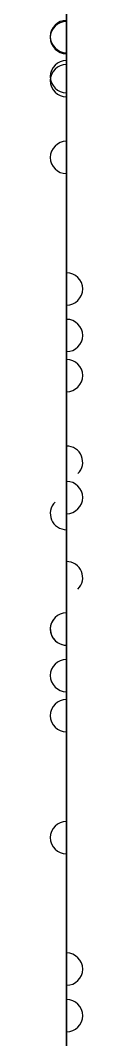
# Model space of a CAD drawing. Header units: millimetres. Extents: x 517 to 522, y -150 to 348.
# Drawn here: x 518.5 to 520.3, y -13 to 43.7 of the extents above; entities that cross this region are included whole.
import ezdxf

# ---------------------------------------------------------------- set-up
doc = ezdxf.new("R2010")
doc.units = ezdxf.units.MM
doc.layers.add('f', color=7, linetype='CONTINUOUS')

msp = doc.modelspace()

# ---------------------------------------------------------------- linework, layer by layer
at = {"layer": 'f'}
for p, q in [((519.396, -149.594, 143.903), (519.396, 348.406, 143.903)), ((519.396, -149.594, -462.597), (519.396, 348.406, -462.597)), ((519.396, 57.688, -374.538), (519.396, 43.603, -403.23)), ((519.396, 57.688, -336.038), (519.396, 43.661, -364.612)), ((519.396, 57.688, 87.462), (519.396, 43.661, 58.888)), ((519.396, 57.688, 48.962), (519.396, 43.661, 20.388)), ((519.396, 57.688, 10.462), (519.396, 43.661, -18.112)), ((519.396, 57.688, -28.038), (519.396, 43.661, -56.612)), ((519.396, 57.688, -66.538), (519.396, 43.661, -95.112)), ((519.396, 57.688, -182.038), (519.396, 43.661, -210.612)), ((519.396, 57.688, -143.538), (519.396, 43.661, -172.112)), ((519.396, 57.688, 125.962), (519.396, 43.661, 97.388)), ((519.396, 57.688, -220.538), (519.396, 43.661, -249.112)), ((519.396, 56.791, -411.597), (519.396, 28.736, -411.597)), ((519.396, 28.736, 88.903), (519.396, 56.79, 88.903)), ((519.396, 28.736, 50.403), (519.396, 56.79, 50.403)), ((519.396, 28.736, 11.903), (519.396, 56.79, 11.903)), ((519.396, 28.736, -26.597), (519.396, 56.79, -26.597)), ((519.396, 28.736, -65.097), (519.396, 56.79, -65.097)), ((519.396, 28.736, -180.597), (519.396, 56.79, -180.597)), ((519.396, 28.736, -142.097), (519.396, 56.79, -142.097)), ((519.396, 28.736, 127.403), (519.396, 56.79, 127.403)), ((519.396, 55.893, -373.656), (519.396, 41.808, -402.349)), ((519.396, 41.865, -363.731), (519.396, 55.893, -335.156)), ((519.396, 41.865, -248.231), (519.396, 55.893, -219.656)), ((519.396, 52.335, -336.597), (519.396, 33.192, -336.597)), ((519.396, 33.192, -334.597), (519.396, 52.335, -334.597)), ((519.396, 52.335, -375.097), (519.396, 33.192, -375.097)), ((519.396, 33.192, -373.097), (519.396, 52.335, -373.097)), ((519.396, 33.192, -296.097), (519.396, 52.335, -296.097)), ((519.396, 52.335, -298.097), (519.396, 33.192, -298.097)), ((519.396, 33.192, -259.597), (519.396, 52.335, -259.597)), ((519.396, 33.192, -257.597), (519.396, 52.335, -257.597)), ((519.396, 33.192, -221.097), (519.396, 52.335, -221.097)), ((519.396, 33.192, -219.097), (519.396, 52.335, -219.097)), ((519.396, 33.192, -105.597), (519.396, 52.334, -105.597)), ((519.396, 33.192, -103.597), (519.396, 52.334, -103.597)), ((519.396, 51.269, -340.038), (519.396, 43.661, -355.535)), ((519.396, 51.269, -378.538), (519.396, 43.661, -394.035)), ((519.396, 51.269, -301.538), (519.396, 43.661, -317.035)), ((519.396, 51.269, -263.038), (519.396, 43.661, -278.535)), ((519.396, 51.269, -224.538), (519.396, 43.661, -240.035)), ((519.396, 51.269, -109.038), (519.396, 43.661, -124.535)), ((519.396, 35.155, -338.597), (519.396, 50.371, -338.597)), ((519.396, 35.155, -377.097), (519.396, 50.371, -377.097)), ((519.396, 35.155, -300.097), (519.396, 50.371, -300.097)), ((519.396, 35.155, -261.597), (519.396, 50.371, -261.597)), ((519.396, 35.155, -223.097), (519.396, 50.371, -223.097)), ((519.396, 35.155, -107.597), (519.396, 50.371, -107.597)), ((519.396, 43.661, -325.231), (519.396, 29.633, -296.656)), ((519.396, 43.661, -132.731), (519.396, 29.633, -104.156)), ((519.396, 43.661, -286.731), (519.396, 29.633, -258.156)), ((519.396, 27.838, -413.038), (519.396, 41.865, -441.612)), ((519.396, 27.838, -297.538), (519.396, 41.865, -326.112)), ((519.396, 34.258, -340.038), (519.396, 41.865, -355.535)), ((519.396, 34.258, -378.538), (519.396, 41.865, -394.035)), ((519.396, 34.258, -301.538), (519.396, 41.865, -317.035)), ((519.396, 27.838, 87.462), (519.396, 41.865, 58.888)), ((519.396, 27.838, 48.962), (519.396, 41.865, 20.388)), ((519.396, 27.838, 10.462), (519.396, 41.865, -18.112)), ((519.396, 27.838, -28.038), (519.396, 41.865, -56.612)), ((519.396, 27.838, -66.538), (519.396, 41.865, -95.112)), ((519.396, 27.838, -105.038), (519.396, 41.865, -133.612)), ((519.396, 27.838, -182.038), (519.396, 41.865, -210.612)), ((519.396, 27.838, -143.538), (519.396, 41.865, -172.112)), ((519.396, 27.838, -259.038), (519.396, 41.865, -287.612)), ((519.396, 27.838, 125.962), (519.396, 41.865, 97.388)), ((519.396, 34.258, -263.038), (519.396, 41.865, -278.535)), ((519.396, 34.258, -224.538), (519.396, 41.865, -240.035)), ((519.396, 34.258, -109.038), (519.396, 41.865, -124.535)), ((519.396, 41.433, -397.692), (519.396, 29.633, -373.656)), ((519.396, 41.208, -358.735), (519.396, 29.633, -335.156)), ((519.396, 41.208, -243.235), (519.396, 29.633, -219.656)), ((519.396, 27.838, -374.538), (519.396, 39.637, -398.573)), ((519.396, 27.838, -336.038), (519.396, 39.413, -359.616)), ((519.396, 27.838, -220.538), (519.396, 39.413, -244.116)), ((519.396, 38.904, -406.156), (519.396, 24.819, -377.464)), ((519.396, 38.904, -329.156), (519.396, 24.819, -300.464)), ((519.396, 38.904, -252.156), (519.396, 24.819, -223.464)), ((519.396, 38.006, -444.097), (519.396, 14.292, -444.097)), ((519.396, 14.292, -446.097), (519.396, 38.006, -446.097)), ((519.396, 9.836, -407.597), (519.396, 38.006, -407.597)), ((519.396, 38.006, -367.097), (519.396, 14.292, -367.097)), ((519.396, 14.292, -369.097), (519.396, 38.006, -369.097)), ((519.396, 9.836, -330.597), (519.396, 38.006, -330.597)), ((519.396, 14.292, 92.903), (519.396, 38.006, 92.903)), ((519.396, 38.006, 94.903), (519.396, 14.292, 94.903)), ((519.396, 14.292, 54.403), (519.396, 38.006, 54.403)), ((519.396, 38.006, 56.403), (519.396, 14.292, 56.403)), ((519.396, 14.292, 15.903), (519.396, 38.006, 15.903)), ((519.396, 38.006, 17.903), (519.396, 14.292, 17.903)), ((519.396, 14.292, -215.097), (519.396, 38.006, -215.097)), ((519.396, 38.006, -213.097), (519.396, 14.292, -213.097)), ((519.396, 38.006, -136.097), (519.396, 14.292, -136.097)), ((519.396, 14.292, -138.097), (519.396, 38.006, -138.097)), ((519.396, 14.292, -99.597), (519.396, 38.006, -99.597)), ((519.396, 38.006, -97.597), (519.396, 14.292, -97.597)), ((519.396, 38.006, -174.597), (519.396, 14.292, -174.597)), ((519.396, 14.292, -176.597), (519.396, 38.006, -176.597)), ((519.396, 14.292, -61.097), (519.396, 38.006, -61.097)), ((519.396, 38.006, -59.097), (519.396, 14.292, -59.097)), ((519.396, 14.292, -22.597), (519.396, 38.006, -22.597)), ((519.396, 38.006, -20.597), (519.396, 14.292, -20.597)), ((519.396, 9.836, -253.597), (519.396, 38.006, -253.597)), ((519.396, 38.006, -290.097), (519.396, 14.292, -290.097)), ((519.396, 14.292, -292.097), (519.396, 38.006, -292.097)), ((519.396, 36.94, -440.656), (519.396, 27.047, -420.503)), ((519.396, 36.94, -363.656), (519.396, 27.047, -343.503)), ((519.396, 36.94, 98.344), (519.396, 27.047, 118.497)), ((519.396, 36.94, 59.844), (519.396, 27.047, 79.997)), ((519.396, 36.94, 21.344), (519.396, 27.047, 41.497)), ((519.396, 36.94, -209.656), (519.396, 27.047, -189.503)), ((519.396, 36.94, -94.156), (519.396, 27.047, -74.003)), ((519.396, 36.94, -171.156), (519.396, 27.047, -151.003)), ((519.396, 36.94, -132.656), (519.396, 27.047, -112.503)), ((519.396, 36.94, -55.656), (519.396, 27.047, -35.503)), ((519.396, 36.94, -17.156), (519.396, 27.047, 2.997)), ((519.396, 36.94, -286.656), (519.396, 27.047, -266.503)), ((519.396, 25.251, -421.384), (519.396, 35.145, -441.538)), ((519.396, 25.251, -344.384), (519.396, 35.145, -364.538)), ((519.396, 25.251, 117.616), (519.396, 35.145, 97.462)), ((519.396, 25.251, 79.116), (519.396, 35.145, 58.962)), ((519.396, 25.251, 40.616), (519.396, 35.145, 20.462)), ((519.396, 25.251, -190.384), (519.396, 35.145, -210.538)), ((519.396, 25.251, -74.884), (519.396, 35.145, -95.038)), ((519.396, 25.251, -151.884), (519.396, 35.145, -172.038)), ((519.396, 25.251, -113.384), (519.396, 35.145, -133.538)), ((519.396, 25.251, -36.384), (519.396, 35.145, -56.538)), ((519.396, 25.251, 2.116), (519.396, 35.145, -18.038)), ((519.396, 25.251, -267.384), (519.396, 35.145, -287.538)), ((519.396, 32.484, -440.656), (519.396, 24.819, -425.041)), ((519.396, 32.484, -363.656), (519.396, 24.819, -348.041)), ((519.396, 32.484, 98.344), (519.396, 24.819, 113.959)), ((519.396, 32.484, 59.844), (519.396, 24.819, 75.459)), ((519.396, 32.484, 21.344), (519.396, 24.819, 36.959)), ((519.396, 32.484, -171.156), (519.396, 24.819, -155.541)), ((519.396, 32.484, -94.156), (519.396, 24.819, -78.541)), ((519.396, 32.484, -132.656), (519.396, 24.819, -117.041)), ((519.396, 32.484, -209.656), (519.396, 24.819, -194.041)), ((519.396, 32.484, -55.656), (519.396, 24.819, -40.041)), ((519.396, 32.484, -17.156), (519.396, 24.819, -1.541)), ((519.396, 32.484, -286.656), (519.396, 24.819, -271.041)), ((519.396, 16.255, -442.097), (519.396, 31.587, -442.097)), ((519.396, 16.255, -365.097), (519.396, 31.587, -365.097)), ((519.396, 16.255, 96.903), (519.396, 31.587, 96.903)), ((519.396, 16.255, 58.403), (519.396, 31.587, 58.403)), ((519.396, 16.255, 19.903), (519.396, 31.587, 19.903)), ((519.396, 16.255, -172.597), (519.396, 31.587, -172.597)), ((519.396, 16.255, -95.597), (519.396, 31.587, -95.597)), ((519.396, 16.255, -134.097), (519.396, 31.587, -134.097)), ((519.396, 16.255, -211.097), (519.396, 31.587, -211.097)), ((519.396, 16.255, -57.097), (519.396, 31.587, -57.097)), ((519.396, 16.255, -18.597), (519.396, 31.587, -18.597)), ((519.396, 16.255, -288.097), (519.396, 31.587, -288.097)), ((519.396, 10.733, -445.538), (519.396, 24.819, -416.845)), ((519.396, 10.733, -368.538), (519.396, 24.819, -339.845)), ((519.396, 10.733, 93.462), (519.396, 24.819, 122.155)), ((519.396, 10.733, 54.962), (519.396, 24.819, 83.655)), ((519.396, 10.733, 16.462), (519.396, 24.819, 45.155)), ((519.396, 10.733, -137.538), (519.396, 24.819, -108.845)), ((519.396, 10.733, -176.038), (519.396, 24.819, -147.345)), ((519.396, 10.733, -99.038), (519.396, 24.819, -70.345)), ((519.396, 10.733, -214.538), (519.396, 24.819, -185.845)), ((519.396, 10.733, -60.538), (519.396, 24.819, -31.845)), ((519.396, 10.733, -22.038), (519.396, 24.819, 6.655)), ((519.396, 10.733, -291.538), (519.396, 24.819, -262.845)), ((519.396, 23.023, -415.964), (519.396, 8.938, -444.656)), ((519.396, 23.023, -425.041), (519.396, 15.358, -440.656)), ((519.396, 23.023, -377.464), (519.396, 8.938, -406.156)), ((519.396, 23.023, -338.964), (519.396, 8.938, -367.656)), ((519.396, 23.023, -348.041), (519.396, 15.358, -363.656)), ((519.396, 23.023, -300.464), (519.396, 8.938, -329.156)), ((519.396, 23.023, 123.036), (519.396, 8.938, 94.344)), ((519.396, 23.023, 113.959), (519.396, 15.358, 98.344)), ((519.396, 23.023, 84.536), (519.396, 8.938, 55.844)), ((519.396, 23.023, 75.459), (519.396, 15.358, 59.844)), ((519.396, 23.023, 46.036), (519.396, 8.938, 17.344)), ((519.396, 23.023, 36.959), (519.396, 15.358, 21.344)), ((519.396, 23.023, -107.964), (519.396, 8.938, -136.656)), ((519.396, 23.023, -146.464), (519.396, 8.938, -175.156)), ((519.396, 23.023, -155.541), (519.396, 15.358, -171.156)), ((519.396, 23.023, -69.464), (519.396, 8.938, -98.156)), ((519.396, 23.023, -78.541), (519.396, 15.358, -94.156)), ((519.396, 23.023, -117.041), (519.396, 15.358, -132.656)), ((519.396, 23.023, -194.041), (519.396, 15.358, -209.656)), ((519.396, 23.023, -184.964), (519.396, 8.938, -213.656)), ((519.396, 23.023, -40.041), (519.396, 15.358, -55.656)), ((519.396, 23.023, -30.964), (519.396, 8.938, -59.656)), ((519.396, 23.023, -1.541), (519.396, 15.358, -17.156)), ((519.396, 23.023, 7.536), (519.396, 8.938, -21.156)), ((519.396, 23.023, -223.464), (519.396, 8.938, -252.156)), ((519.396, 23.023, -271.041), (519.396, 15.358, -286.656)), ((519.396, 23.023, -261.964), (519.396, 8.938, -290.656)), ((519.396, 5.919, -326.23), (519.396, 20.004, -297.538)), ((519.396, 5.919, -249.23), (519.396, 20.004, -220.538)), ((519.396, 5.919, -95.23), (519.396, 20.004, -66.538)), ((519.396, 19.106, -411.597), (519.396, -4.608, -411.597)), ((519.396, -4.608, -413.597), (519.396, 19.106, -413.597)), ((519.396, 19.106, -334.597), (519.396, -4.608, -334.597)), ((519.396, -4.608, -336.597), (519.396, 19.106, -336.597)), ((519.396, 19.106, -373.097), (519.396, -4.608, -373.097)), ((519.396, -4.608, -375.097), (519.396, 19.106, -375.097)), ((519.396, 19.106, -296.097), (519.396, -9.064, -296.097)), ((519.396, -4.608, -28.597), (519.396, 19.106, -28.597)), ((519.396, 19.106, -26.597), (519.396, -4.608, -26.597)), ((519.396, -4.608, 86.903), (519.396, 19.106, 86.903)), ((519.396, 19.106, 88.903), (519.396, -4.608, 88.903)), ((519.396, -4.608, -144.097), (519.396, 19.106, -144.097)), ((519.396, 19.106, -142.097), (519.396, -4.608, -142.097)), ((519.396, -4.608, -105.597), (519.396, 19.106, -105.597)), ((519.396, 19.106, -103.597), (519.396, -4.608, -103.597)), ((519.396, -4.608, -182.597), (519.396, 19.106, -182.597)), ((519.396, 19.106, -180.597), (519.396, -4.608, -180.597)), ((519.396, 19.106, -219.097), (519.396, -9.064, -219.097)), ((519.396, -4.608, -259.597), (519.396, 19.106, -259.597)), ((519.396, 19.106, -257.597), (519.396, -4.608, -257.597)), ((519.396, -4.608, 125.403), (519.396, 19.106, 125.403)), ((519.396, 19.106, 127.403), (519.396, -4.608, 127.403)), ((519.396, -4.608, 48.403), (519.396, 19.106, 48.403)), ((519.396, 19.106, 50.403), (519.396, -4.608, 50.403)), ((519.396, -4.608, 9.903), (519.396, 19.106, 9.903)), ((519.396, 19.106, 11.903), (519.396, -4.608, 11.903)), ((519.396, 19.106, -65.097), (519.396, -9.064, -65.097)), ((519.396, 8.147, -437.191), (519.396, 18.04, -417.038)), ((519.396, 8.147, -398.691), (519.396, 18.04, -378.538)), ((519.396, 8.147, -360.191), (519.396, 18.04, -340.038)), ((519.396, 8.147, 101.809), (519.396, 18.04, 121.962)), ((519.396, 8.147, 63.309), (519.396, 18.04, 83.462)), ((519.396, 8.147, 24.809), (519.396, 18.04, 44.962)), ((519.396, 8.147, -167.691), (519.396, 18.04, -147.538)), ((519.396, 8.147, -129.191), (519.396, 18.04, -109.038)), ((519.396, 8.147, -206.191), (519.396, 18.04, -186.038)), ((519.396, 8.147, -52.191), (519.396, 18.04, -32.038)), ((519.396, 8.147, -13.691), (519.396, 18.04, 6.462)), ((519.396, 8.147, -283.191), (519.396, 18.04, -263.038)), ((519.396, 16.245, -416.156), (519.396, 6.351, -436.31)), ((519.396, 16.245, -377.656), (519.396, 6.351, -397.81)), ((519.396, 16.245, -339.156), (519.396, 6.351, -359.31)), ((519.396, 16.245, 122.844), (519.396, 6.351, 102.69)), ((519.396, 16.245, 84.344), (519.396, 6.351, 64.19)), ((519.396, 16.245, 45.844), (519.396, 6.351, 25.69)), ((519.396, 16.245, -146.656), (519.396, 6.351, -166.81)), ((519.396, 16.245, -108.156), (519.396, 6.351, -128.31)), ((519.396, 16.245, -185.156), (519.396, 6.351, -205.31)), ((519.396, 16.245, -31.156), (519.396, 6.351, -51.31)), ((519.396, 16.245, 7.344), (519.396, 6.351, -12.81)), ((519.396, 16.245, -262.156), (519.396, 6.351, -282.31)), ((519.396, 5.919, -432.653), (519.396, 13.584, -417.038)), ((519.396, 5.919, -394.153), (519.396, 13.584, -378.538)), ((519.396, 5.919, -355.653), (519.396, 13.584, -340.038)), ((519.396, 5.919, 106.347), (519.396, 13.584, 121.962)), ((519.396, 5.919, 67.847), (519.396, 13.584, 83.462)), ((519.396, 5.919, 29.347), (519.396, 13.584, 44.962)), ((519.396, 5.919, -201.653), (519.396, 13.584, -186.038)), ((519.396, 5.919, -124.653), (519.396, 13.584, -109.038)), ((519.396, 5.919, -163.153), (519.396, 13.584, -147.538)), ((519.396, 5.919, -47.653), (519.396, 13.584, -32.038)), ((519.396, 5.919, -9.153), (519.396, 13.584, 6.462)), ((519.396, 5.919, -278.653), (519.396, 13.584, -263.038)), ((519.396, 12.687, -415.597), (519.396, -2.645, -415.597)), ((519.396, 12.687, -377.097), (519.396, -2.645, -377.097)), ((519.396, 12.687, -338.597), (519.396, -2.645, -338.597)), ((519.396, 12.687, 123.403), (519.396, -2.645, 123.403)), ((519.396, 12.687, 84.903), (519.396, -2.645, 84.903)), ((519.396, 12.687, 46.403), (519.396, -2.645, 46.403)), ((519.396, 12.687, -184.597), (519.396, -2.645, -184.597)), ((519.396, 12.687, -107.597), (519.396, -2.645, -107.597)), ((519.396, 12.687, -146.097), (519.396, -2.645, -146.097)), ((519.396, 12.687, -30.597), (519.396, -2.645, -30.597)), ((519.396, 12.687, 7.903), (519.396, -2.645, 7.903)), ((519.396, 12.687, -261.597), (519.396, -2.645, -261.597)), ((519.396, 5.919, -440.849), (519.396, -8.167, -412.156)), ((519.396, 5.919, -402.349), (519.396, -8.167, -373.656)), ((519.396, 5.919, -363.849), (519.396, -8.167, -335.156)), ((519.396, 5.919, -55.849), (519.396, -8.167, -27.156)), ((519.396, 5.919, 59.651), (519.396, -8.167, 88.344)), ((519.396, 5.919, -209.849), (519.396, -8.167, -181.156)), ((519.396, 5.919, -132.849), (519.396, -8.167, -104.156)), ((519.396, 5.919, -171.349), (519.396, -8.167, -142.656)), ((519.396, 5.919, -286.849), (519.396, -8.167, -258.156)), ((519.396, 5.919, 98.151), (519.396, -8.167, 126.844)), ((519.396, 5.919, 21.151), (519.396, -8.167, 49.844)), ((519.396, 5.919, -17.349), (519.396, -8.167, 11.344)), ((519.396, -9.962, -413.038), (519.396, 4.123, -441.73)), ((519.396, -3.542, -417.038), (519.396, 4.123, -432.653)), ((519.396, -9.962, -374.538), (519.396, 4.123, -403.23)), ((519.396, -3.542, -378.538), (519.396, 4.123, -394.153)), ((519.396, -3.542, -340.038), (519.396, 4.123, -355.653)), ((519.396, -9.962, -336.038), (519.396, 4.123, -364.73)), ((519.396, -9.962, -297.538), (519.396, 4.123, -326.23)), ((519.396, -9.962, -28.038), (519.396, 4.123, -56.73)), ((519.396, -9.962, 87.462), (519.396, 4.123, 58.77)), ((519.396, -3.542, 121.962), (519.396, 4.123, 106.347)), ((519.396, -3.542, 83.462), (519.396, 4.123, 67.847)), ((519.396, -3.542, 44.962), (519.396, 4.123, 29.347)), ((519.396, -9.962, -182.038), (519.396, 4.123, -210.73)), ((519.396, -3.542, -186.038), (519.396, 4.123, -201.653)), ((519.396, -9.962, -105.038), (519.396, 4.123, -133.73)), ((519.396, -3.542, -109.038), (519.396, 4.123, -124.653)), ((519.396, -9.962, -143.538), (519.396, 4.123, -172.23)), ((519.396, -3.542, -147.538), (519.396, 4.123, -163.153)), ((519.396, -3.542, -32.038), (519.396, 4.123, -47.653)), ((519.396, -3.542, 6.462), (519.396, 4.123, -9.153)), ((519.396, -9.962, -259.038), (519.396, 4.123, -287.73)), ((519.396, -3.542, -263.038), (519.396, 4.123, -278.653)), ((519.396, -9.962, -220.538), (519.396, 4.123, -249.23)), ((519.396, -9.962, 125.962), (519.396, 4.123, 97.27)), ((519.396, -9.962, 48.962), (519.396, 4.123, 20.27)), ((519.396, -9.962, 10.462), (519.396, 4.123, -18.23)), ((519.396, -9.962, -66.538), (519.396, 4.123, -95.23)), ((519.396, 1.104, 94.344), (519.396, -12.981, 123.036)), ((519.396, 1.104, 55.844), (519.396, -12.981, 84.536)), ((519.396, 1.104, 17.344), (519.396, -12.981, 46.036)), ((519.396, 1.104, -213.656), (519.396, -12.981, -184.964)), ((519.396, 1.104, -136.656), (519.396, -12.981, -107.964)), ((519.396, 1.104, -59.656), (519.396, -12.981, -30.964)), ((519.396, 1.104, -21.156), (519.396, -12.981, 7.536)), ((519.396, 0.206, -444.097), (519.396, -23.508, -444.097)), ((519.396, -23.508, -446.097), (519.396, 0.206, -446.097)), ((519.396, 0.206, -405.597), (519.396, -23.508, -405.597)), ((519.396, -23.508, -407.597), (519.396, 0.206, -407.597)), ((519.396, -23.508, -369.097), (519.396, 0.206, -369.097)), ((519.396, 0.206, -367.097), (519.396, -23.508, -367.097)), ((519.396, 0.206, -328.597), (519.396, -23.508, -328.597)), ((519.396, -23.508, -330.597), (519.396, 0.206, -330.597)), ((519.396, -27.964, 92.903), (519.396, 0.206, 92.903)), ((519.396, -27.964, 54.403), (519.396, 0.206, 54.403)), ((519.396, -27.964, 15.903), (519.396, 0.206, 15.903)), ((519.396, 0.206, -174.597), (519.396, -23.508, -174.597)), ((519.396, -23.508, -176.597), (519.396, 0.206, -176.597)), ((519.396, 0.206, -97.597), (519.396, -23.508, -97.597)), ((519.396, -23.508, -99.597), (519.396, 0.206, -99.597)), ((519.396, -27.964, -215.097), (519.396, 0.206, -215.097)), ((519.396, -27.964, -138.097), (519.396, 0.206, -138.097)), ((519.396, -27.964, -61.097), (519.396, 0.206, -61.097)), ((519.396, -27.964, -22.597), (519.396, 0.206, -22.597)), ((519.396, 0.206, -251.597), (519.396, -23.508, -251.597)), ((519.396, -23.508, -253.597), (519.396, 0.206, -253.597)), ((519.396, -23.508, -292.097), (519.396, 0.206, -292.097)), ((519.396, 0.206, -290.097), (519.396, -23.508, -290.097)), ((519.396, -0.86, -440.656), (519.396, -10.753, -420.503)), ((519.396, -0.86, -402.156), (519.396, -10.753, -382.003)), ((519.396, -0.86, -363.656), (519.396, -10.753, -343.503)), ((519.396, -0.86, -325.156), (519.396, -10.753, -305.003)), ((519.396, -0.86, -94.156), (519.396, -10.753, -74.003)), ((519.396, -0.86, -171.156), (519.396, -10.753, -151.003)), ((519.396, -0.86, -248.156), (519.396, -10.753, -228.003)), ((519.396, -0.86, -286.656), (519.396, -10.753, -266.503)), ((519.396, -12.549, -421.384), (519.396, -2.655, -441.538)), ((519.396, -12.549, -382.884), (519.396, -2.655, -403.038)), ((519.396, -12.549, -344.384), (519.396, -2.655, -364.538)), ((519.396, -12.549, -305.884), (519.396, -2.655, -326.038)), ((519.396, -12.549, -74.884), (519.396, -2.655, -95.038)), ((519.396, -12.549, -151.884), (519.396, -2.655, -172.038)), ((519.396, -12.549, -228.884), (519.396, -2.655, -249.038)), ((519.396, -12.549, -267.384), (519.396, -2.655, -287.538)), ((519.396, -5.316, -440.656), (519.396, -12.981, -425.041)), ((519.396, -5.316, -402.156), (519.396, -12.981, -386.541)), ((519.396, -5.316, -325.156), (519.396, -12.981, -309.541)), ((519.396, -5.316, -363.656), (519.396, -12.981, -348.041)), ((519.396, -5.316, -171.156), (519.396, -12.981, -155.541)), ((519.396, -5.316, -94.156), (519.396, -12.981, -78.541)), ((519.396, -5.316, -286.656), (519.396, -12.981, -271.041)), ((519.396, -5.316, -248.156), (519.396, -12.981, -232.541)), ((519.396, -21.545, -442.097), (519.396, -6.213, -442.097)), ((519.396, -21.545, -403.597), (519.396, -6.213, -403.597)), ((519.396, -21.545, -326.597), (519.396, -6.213, -326.597)), ((519.396, -21.545, -365.097), (519.396, -6.213, -365.097)), ((519.396, -21.545, -172.597), (519.396, -6.213, -172.597)), ((519.396, -21.545, -95.597), (519.396, -6.213, -95.597)), ((519.396, -21.545, -288.097), (519.396, -6.213, -288.097)), ((519.396, -21.545, -249.597), (519.396, -6.213, -249.597))]:
    msp.add_line(p, q, dxfattribs=at)
for centre, radius, start, end in [((519.396, 42.763, -441.171), 0.898, 90, -90), ((519.396, 42.763, -325.671), 0.898, 90, -90), ((519.396, 42.763, -355.094), 0.898, 90, -90), ((519.396, 42.763, -393.594), 0.898, 90, -90), ((519.396, 42.763, -364.171), 0.898, 90, -90), ((519.396, 42.763, -316.594), 0.898, 90, -90), ((519.396, 42.763, 59.329), 0.898, 90, -90), ((519.396, 42.763, 20.829), 0.898, 90, -90), ((519.396, 42.763, -17.671), 0.898, 90, -90), ((519.396, 42.763, -56.171), 0.898, 90, -90), ((519.396, 42.763, -94.671), 0.898, 90, -90), ((519.396, 42.763, -133.171), 0.898, 90, -90), ((519.396, 42.763, -210.171), 0.898, 90, -90), ((519.396, 42.763, -171.671), 0.898, 90, -90), ((519.396, 42.763, -287.171), 0.898, 90, -90), ((519.396, 42.763, 97.829), 0.898, 90, -90), ((519.396, 42.763, -278.094), 0.898, 90, -90), ((519.396, 42.763, -239.594), 0.898, 90, -90), ((519.396, 42.763, -248.671), 0.898, 90, -90), ((519.396, 42.763, -124.094), 0.898, 90, -90), ((519.396, 42.705, -402.789), 0.898, 90, -90), ((519.396, 40.535, -398.133), 0.898, 90, -90), ((519.396, 40.311, -359.176), 0.898, 90, -90), ((519.396, 40.311, -243.676), 0.898, 90, -90), ((519.396, 38.006, -445.097), 0.000000129, -45, 135), ((519.396, 38.006, -406.597), 0.000000129, 90, 135), ((519.396, 38.006, -368.097), 0.000000129, -45, 135), ((519.396, 38.006, -329.597), 0.000000129, 90, 135), ((519.396, 38.006, 93.903), 0.000000129, -45, 135), ((519.396, 38.006, 55.403), 0.000000129, -45.0003, 135), ((519.396, 38.006, 16.903), 0.000000129, -45.0004, 135), ((519.396, 38.006, -214.097), 0.000000129, -44.9996, 135), ((519.396, 38.006, -137.097), 0.000000129, -45, 135), ((519.396, 38.006, -98.597), 0.000000129, -45.0004, 135), ((519.396, 38.006, -175.597), 0.000000129, -45, 135), ((519.396, 38.006, -60.097), 0.000000129, -45, 135), ((519.396, 38.006, -21.597), 0.000000129, -45, 135), ((519.396, 38.006, -252.597), 0.000000129, 90, 135), ((519.396, 38.006, -291.097), 0.000000129, -45, 135), ((519.396, 36.043, -441.097), 0.898, 90, -90), ((519.396, 36.043, -364.097), 0.898, 90, -90), ((519.396, 36.043, 97.903), 0.898, 90, -90), ((519.396, 36.043, 59.403), 0.898, 90, -90), ((519.396, 36.043, 20.903), 0.898, 90, -90), ((519.396, 36.043, -210.097), 0.898, 90, -90), ((519.396, 36.043, -94.597), 0.898, 90, -90), ((519.396, 36.043, -171.597), 0.898, 90, -90), ((519.396, 36.043, -133.097), 0.898, 90, -90), ((519.396, 36.043, -56.097), 0.898, 90, -90), ((519.396, 36.043, -17.597), 0.898, 90, -90), ((519.396, 36.043, -287.097), 0.898, 90, -90), ((519.396, 35.155, -339.597), 0.000000129, -90, -45), ((519.396, 35.155, -378.097), 0.000000129, -90, -45), ((519.396, 35.155, -301.097), 0.000000129, -90, -45), ((519.396, 35.155, -262.597), 0.000000129, -90, -45), ((519.396, 35.155, -224.097), 0.000000129, -90, -45), ((519.396, 35.155, -108.597), 0.000000129, -90, -45), ((519.396, 33.192, -335.597), 0.000000129, 134.9997, -45), ((519.396, 33.192, -374.097), 0.000000129, 135, -45), ((519.396, 33.192, -297.097), 0.000000129, 134.9997, -45), ((519.396, 33.192, -258.597), 0.000000129, 135, -45), ((519.396, 33.192, -220.097), 0.000000129, 134.9997, -45), ((519.396, 33.192, -104.597), 0.000000129, 135.0004, -45), ((519.396, 31.587, -441.097), 0.000000129, 90, 135), ((519.396, 31.587, -364.097), 0.000000129, 90, 135), ((519.396, 31.587, 97.903), 0.000000129, 90, 135), ((519.396, 31.587, 59.403), 0.000000129, 90, 135), ((519.396, 31.587, 20.903), 0.000000129, 90, 135), ((519.396, 31.587, -171.597), 0.000000129, 90, 135), ((519.396, 31.587, -94.597), 0.000000129, 90, 135), ((519.396, 31.587, -133.097), 0.000000129, 90, 135), ((519.396, 31.587, -210.097), 0.000000129, 90, 135), ((519.396, 31.587, -56.097), 0.000000129, 90, 135), ((519.396, 31.587, -17.597), 0.000000129, 90, 135), ((519.396, 31.587, -287.097), 0.000000129, 90, 135), ((519.396, 28.736, -297.097), 0.898, -90, 90), ((519.396, 28.736, -374.097), 0.898, -90, 90), ((519.396, 28.736, -335.597), 0.898, -90, 90), ((519.396, 28.736, -104.597), 0.898, -90, 90), ((519.396, 28.736, -258.597), 0.898, -90, 90), ((519.396, 28.736, -220.097), 0.898, -90, 90), ((519.396, 28.736, -412.597), 0.000000129, -90, -44.9981), ((519.396, 28.736, 87.903), 0.000000129, -90, -45), ((519.396, 28.736, 49.403), 0.000000129, -90, -45), ((519.396, 28.736, 10.903), 0.000000129, -90, -45), ((519.396, 28.736, -27.597), 0.000000129, -90, -45), ((519.396, 28.736, -66.097), 0.000000129, -90, -45), ((519.396, 28.736, -181.597), 0.000000129, -90, -44.9981), ((519.396, 28.736, -143.097), 0.000000129, -90, -45), ((519.396, 28.736, 126.403), 0.000000129, -90, -44.9978), ((519.396, 26.149, -420.943), 0.898, -90, 90), ((519.396, 26.149, -343.943), 0.898, -90, 90), ((519.396, 26.149, 118.057), 0.898, -90, 90), ((519.396, 26.149, 79.557), 0.898, -90, 90), ((519.396, 26.149, 41.057), 0.898, -90, 90), ((519.396, 26.149, -189.943), 0.898, -90, 90), ((519.396, 26.149, -74.443), 0.898, -90, 90), ((519.396, 26.149, -151.443), 0.898, -90, 90), ((519.396, 26.149, -112.943), 0.898, -90, 90), ((519.396, 26.149, -35.943), 0.898, -90, 90), ((519.396, 26.149, 2.557), 0.898, -90, 90), ((519.396, 26.149, -266.943), 0.898, -90, 90), ((519.396, 23.921, -416.405), 0.898, -90, 90), ((519.396, 23.921, -425.482), 0.898, -90, 90), ((519.396, 23.921, -377.905), 0.898, -90, 90), ((519.396, 23.921, -339.405), 0.898, -90, 90), ((519.396, 23.921, -348.482), 0.898, -90, 90), ((519.396, 23.921, -300.905), 0.898, -90, 90), ((519.396, 23.921, 122.595), 0.898, -90, 90), ((519.396, 23.921, 113.518), 0.898, -90, 90), ((519.396, 23.921, 84.095), 0.898, -90, 90), ((519.396, 23.921, 75.018), 0.898, -90, 90), ((519.396, 23.921, 45.595), 0.898, -90, 90), ((519.396, 23.921, 36.518), 0.898, -90, 90), ((519.396, 23.921, -108.405), 0.898, -90, 90), ((519.396, 23.921, -146.905), 0.898, -90, 90), ((519.396, 23.921, -155.982), 0.898, -90, 90), ((519.396, 23.921, -69.905), 0.898, -90, 90), ((519.396, 23.921, -78.982), 0.898, -90, 90), ((519.396, 23.921, -117.482), 0.898, -90, 90), ((519.396, 23.921, -194.482), 0.898, -90, 90), ((519.396, 23.921, -185.405), 0.898, -90, 90), ((519.396, 23.921, -40.482), 0.898, -90, 90), ((519.396, 23.921, -31.405), 0.898, -90, 90), ((519.396, 23.921, -1.982), 0.898, -90, 90), ((519.396, 23.921, 7.095), 0.898, -90, 90), ((519.396, 23.921, -223.905), 0.898, -90, 90), ((519.396, 23.921, -271.482), 0.898, -90, 90), ((519.396, 23.921, -262.405), 0.898, -90, 90), ((519.396, 19.106, -297.097), 0.898, -45, 90), ((519.396, 19.106, -220.097), 0.898, -45, 90), ((519.396, 19.106, -66.097), 0.898, -45, 90), ((519.396, 19.106, -412.597), 0.000000129, -45, 135), ((519.396, 19.106, -335.597), 0.000000129, -45.0003, 135), ((519.396, 19.106, -374.097), 0.000000129, -45, 135), ((519.396, 19.106, -27.597), 0.000000129, -45, 135), ((519.396, 19.106, 87.903), 0.000000129, -45, 135), ((519.396, 19.106, -143.097), 0.000000129, -45, 135), ((519.396, 19.106, -104.597), 0.000000129, -45, 135), ((519.396, 19.106, -181.597), 0.000000129, -45, 135), ((519.396, 19.106, -258.597), 0.000000129, -45, 135), ((519.396, 19.106, 126.403), 0.000000129, -45, 135), ((519.396, 19.106, 49.403), 0.000000129, -45, 135), ((519.396, 19.106, 10.903), 0.000000129, -45.0003, 135), ((519.396, 17.143, -416.597), 0.898, -90, 90), ((519.396, 17.143, -378.097), 0.898, -90, 90), ((519.396, 17.143, -339.597), 0.898, -90, 90), ((519.396, 17.143, 122.403), 0.898, -90, 90), ((519.396, 17.143, 83.903), 0.898, -90, 90), ((519.396, 17.143, 45.403), 0.898, -90, 90), ((519.396, 17.143, -147.097), 0.898, -90, 90), ((519.396, 17.143, -108.597), 0.898, -90, 90), ((519.396, 17.143, -185.597), 0.898, -90, 90), ((519.396, 17.143, -31.597), 0.898, -90, 90), ((519.396, 17.143, 6.903), 0.898, -90, 90), ((519.396, 17.143, -262.597), 0.898, -90, 90), ((519.396, 16.255, -441.097), 0.898, 135.0003, -90), ((519.396, 16.255, -364.097), 0.898, 134.9997, -90), ((519.396, 16.255, 97.903), 0.898, 135, -90), ((519.396, 16.255, 59.403), 0.898, 135, -90), ((519.396, 16.255, 20.903), 0.898, 135, -90), ((519.396, 16.255, -171.597), 0.898, 135, -90), ((519.396, 16.255, -94.597), 0.898, 134.9997, -90), ((519.396, 16.255, -133.097), 0.898, 135.0003, -90), ((519.396, 16.255, -210.097), 0.898, 135, -90), ((519.396, 16.255, -56.097), 0.898, 135, -90), ((519.396, 16.255, -17.597), 0.898, 135.0003, -90), ((519.396, 16.255, -287.097), 0.898, 135, -90), ((519.396, 14.292, -445.097), 0.000000129, 135, -45), ((519.396, 14.292, -368.097), 0.000000129, 135, -45), ((519.396, 14.292, 93.903), 0.000000129, 135, -45), ((519.396, 14.292, 55.403), 0.000000129, 135, -45), ((519.396, 14.292, 16.903), 0.000000129, 135, -45), ((519.396, 14.292, -214.097), 0.000000129, 135.0004, -45), ((519.396, 14.292, -137.097), 0.000000129, 135, -45), ((519.396, 14.292, -98.597), 0.000000129, 135.0004, -45), ((519.396, 14.292, -175.597), 0.000000129, 135, -45), ((519.396, 14.292, -60.097), 0.000000129, 135, -45), ((519.396, 14.292, -21.597), 0.000000129, 135, -45), ((519.396, 14.292, -291.097), 0.000000129, 135, -45), ((519.396, 12.687, -416.597), 0.898, -44.9999, 90), ((519.396, 12.687, -378.097), 0.898, -45, 90), ((519.396, 12.687, -339.597), 0.898, -45, 90), ((519.396, 12.687, 122.403), 0.898, -45, 90), ((519.396, 12.687, 83.903), 0.898, -45, 90), ((519.396, 12.687, 45.403), 0.898, -44.9997, 90), ((519.396, 12.687, -185.597), 0.898, -45, 90), ((519.396, 12.687, -108.597), 0.898, -45, 90), ((519.396, 12.687, -147.097), 0.898, -44.9999, 90), ((519.396, 12.687, -31.597), 0.898, -45, 90), ((519.396, 12.687, 6.903), 0.898, -45, 90), ((519.396, 12.687, -262.597), 0.898, -45, 90), ((519.396, 9.836, -445.097), 0.898, 90, -90), ((519.396, 9.836, -368.097), 0.898, 90, -90), ((519.396, 9.836, 93.903), 0.898, 90, -90), ((519.396, 9.836, 55.403), 0.898, 90, -90), ((519.396, 9.836, 16.903), 0.898, 90, -90), ((519.396, 9.836, -137.097), 0.898, 90, -90), ((519.396, 9.836, -175.597), 0.898, 90, -90), ((519.396, 9.836, -98.597), 0.898, 90, -90), ((519.396, 9.836, -214.097), 0.898, 90, -90), ((519.396, 9.836, -60.097), 0.898, 90, -90), ((519.396, 9.836, -21.597), 0.898, 90, -90), ((519.396, 9.836, -291.097), 0.898, 90, -90), ((519.396, 9.836, -406.597), 0.898, 135, -90), ((519.396, 9.836, -329.597), 0.898, 135, -90), ((519.396, 9.836, -252.597), 0.898, 135, -90), ((519.396, 7.249, -436.751), 0.898, 90, -90), ((519.396, 7.249, -398.251), 0.898, 90, -90), ((519.396, 7.249, -359.751), 0.898, 90, -90), ((519.396, 7.249, 102.249), 0.898, 90, -90), ((519.396, 7.249, 63.749), 0.898, 90, -90), ((519.396, 7.249, 25.249), 0.898, 90, -90), ((519.396, 7.249, -167.251), 0.898, 90, -90), ((519.396, 7.249, -128.751), 0.898, 90, -90), ((519.396, 7.249, -205.751), 0.898, 90, -90), ((519.396, 7.249, -51.751), 0.898, 90, -90), ((519.396, 7.249, -13.251), 0.898, 90, -90), ((519.396, 7.249, -282.751), 0.898, 90, -90), ((519.396, 5.021, -441.289), 0.898, 90, -90), ((519.396, 5.021, -432.212), 0.898, 90, -90), ((519.396, 5.021, -402.789), 0.898, 90, -90), ((519.396, 5.021, -393.712), 0.898, 90, -90), ((519.396, 5.021, -355.212), 0.898, 90, -90), ((519.396, 5.021, -364.289), 0.898, 90, -90), ((519.396, 5.021, -325.789), 0.898, 90, -90), ((519.396, 5.021, -56.289), 0.898, 90, -90), ((519.396, 5.021, 59.211), 0.898, 90, -90), ((519.396, 5.021, 106.788), 0.898, 90, -90), ((519.396, 5.021, 68.288), 0.898, 90, -90), ((519.396, 5.021, 29.788), 0.898, 90, -90), ((519.396, 5.021, -210.289), 0.898, 90, -90), ((519.396, 5.021, -201.212), 0.898, 90, -90), ((519.396, 5.021, -133.289), 0.898, 90, -90), ((519.396, 5.021, -124.212), 0.898, 90, -90), ((519.396, 5.021, -171.789), 0.898, 90, -90), ((519.396, 5.021, -162.712), 0.898, 90, -90), ((519.396, 5.021, -47.212), 0.898, 90, -90), ((519.396, 5.021, -8.712), 0.898, 90, -90), ((519.396, 5.021, -287.289), 0.898, 90, -90), ((519.396, 5.021, -278.212), 0.898, 90, -90), ((519.396, 5.021, -248.789), 0.898, 90, -90), ((519.396, 5.021, 97.711), 0.898, 90, -90), ((519.396, 5.021, 20.711), 0.898, 90, -90), ((519.396, 5.021, -17.789), 0.898, 90, -90), ((519.396, 5.021, -94.789), 0.898, 90, -90), ((519.396, 0.206, -445.097), 0.000000129, -45, 135), ((519.396, 0.206, -406.597), 0.000000129, -45, 135), ((519.396, 0.206, -368.097), 0.000000129, -45, 135), ((519.396, 0.206, -329.597), 0.000000129, -45, 135), ((519.396, 0.206, 93.903), 0.000000129, 90, 135), ((519.396, 0.206, 55.403), 0.000000129, 90, 135), ((519.396, 0.206, 16.903), 0.000000129, 90, 135), ((519.396, 0.206, -175.597), 0.000000129, -45, 135), ((519.396, 0.206, -98.597), 0.000000129, -45, 135), ((519.396, 0.206, -214.097), 0.000000129, 90, 135), ((519.396, 0.206, -137.097), 0.000000129, 90, 135), ((519.396, 0.206, -60.097), 0.000000129, 90, 135), ((519.396, 0.206, -21.597), 0.000000129, 90, 135), ((519.396, 0.206, -252.597), 0.000000129, -45, 135), ((519.396, 0.206, -291.097), 0.000000129, -45, 135), ((519.396, -1.757, -441.097), 0.898, 90, -90), ((519.396, -1.757, -402.597), 0.898, 90, -90), ((519.396, -1.757, -364.097), 0.898, 90, -90), ((519.396, -1.757, -325.597), 0.898, 90, -90), ((519.396, -1.757, -94.597), 0.898, 90, -90), ((519.396, -1.757, -171.597), 0.898, 90, -90), ((519.396, -1.757, -248.597), 0.898, 90, -90), ((519.396, -1.757, -287.097), 0.898, 90, -90), ((519.396, -2.645, -416.597), 0.000000129, -90, -45), ((519.396, -2.645, -378.097), 0.000000129, -90, -45), ((519.396, -2.645, -339.597), 0.000000129, -90, -45), ((519.396, -2.645, 122.403), 0.000000129, -90, -45), ((519.396, -2.645, 83.903), 0.000000129, -90, -45), ((519.396, -2.645, 45.403), 0.000000129, -90, -45), ((519.396, -2.645, -185.597), 0.000000129, -90, -45), ((519.396, -2.645, -108.597), 0.000000129, -90, -45), ((519.396, -2.645, -147.097), 0.000000129, -90, -45), ((519.396, -2.645, -31.597), 0.000000129, -90, -45), ((519.396, -2.645, 6.903), 0.000000129, -90, -45), ((519.396, -2.645, -262.597), 0.000000129, -90, -45), ((519.396, -4.608, -412.597), 0.000000129, 135.0003, -45), ((519.396, -4.608, -335.597), 0.000000129, 135, -45), ((519.396, -4.608, -374.097), 0.000000129, 135.0003, -45), ((519.396, -4.608, -27.597), 0.000000129, 135, -45), ((519.396, -4.608, 87.903), 0.000000129, 135, -45), ((519.396, -4.608, -143.097), 0.000000129, 135, -45), ((519.396, -4.608, -104.597), 0.000000129, 135, -45), ((519.396, -4.608, -181.597), 0.000000129, 135, -45), ((519.396, -4.608, -258.597), 0.000000129, 135, -45), ((519.396, -4.608, 126.403), 0.000000129, 134.9997, -45), ((519.396, -4.608, 49.403), 0.000000129, 135, -45), ((519.396, -4.608, 10.903), 0.000000129, 135.0003, -45), ((519.396, -6.213, -441.097), 0.000000129, 90, 135), ((519.396, -6.213, -402.597), 0.000000129, 90, 135), ((519.396, -6.213, -325.597), 0.000000129, 90, 135), ((519.396, -6.213, -364.097), 0.000000129, 90, 135), ((519.396, -6.213, -171.597), 0.000000129, 90, 135), ((519.396, -6.213, -94.597), 0.000000129, 90, 135), ((519.396, -6.213, -287.097), 0.000000129, 90, 135), ((519.396, -6.213, -248.597), 0.000000129, 90, 135), ((519.396, -9.064, -412.597), 0.898, -90, 90), ((519.396, -9.064, -374.097), 0.898, -90, 90), ((519.396, -9.064, -335.597), 0.898, -90, 90), ((519.396, -9.064, -27.597), 0.898, -90, 90), ((519.396, -9.064, 87.903), 0.898, -90, 90), ((519.396, -9.064, -181.597), 0.898, -90, 90), ((519.396, -9.064, -104.597), 0.898, -90, 90), ((519.396, -9.064, -143.097), 0.898, -90, 90), ((519.396, -9.064, -258.597), 0.898, -90, 90), ((519.396, -9.064, 126.403), 0.898, -90, 90), ((519.396, -9.064, 49.403), 0.898, -90, 90), ((519.396, -9.064, 10.903), 0.898, -90, 90), ((519.396, -9.064, -297.097), 0.000000129, -90, -45), ((519.396, -9.064, -220.097), 0.000000129, -90, -45), ((519.396, -9.064, -66.097), 0.000000129, -90, -45), ((519.396, -11.651, -420.943), 0.898, -90, 90), ((519.396, -11.651, -382.443), 0.898, -90, 90), ((519.396, -11.651, -343.943), 0.898, -90, 90), ((519.396, -11.651, -305.443), 0.898, -90, 90), ((519.396, -11.651, -74.443), 0.898, -90, 90), ((519.396, -11.651, -151.443), 0.898, -90, 90), ((519.396, -11.651, -228.443), 0.898, -90, 90), ((519.396, -11.651, -266.943), 0.898, -90, 90)]:
    msp.add_arc(centre, radius, start, end, dxfattribs=at)

doc.saveas('drawing.dxf')
